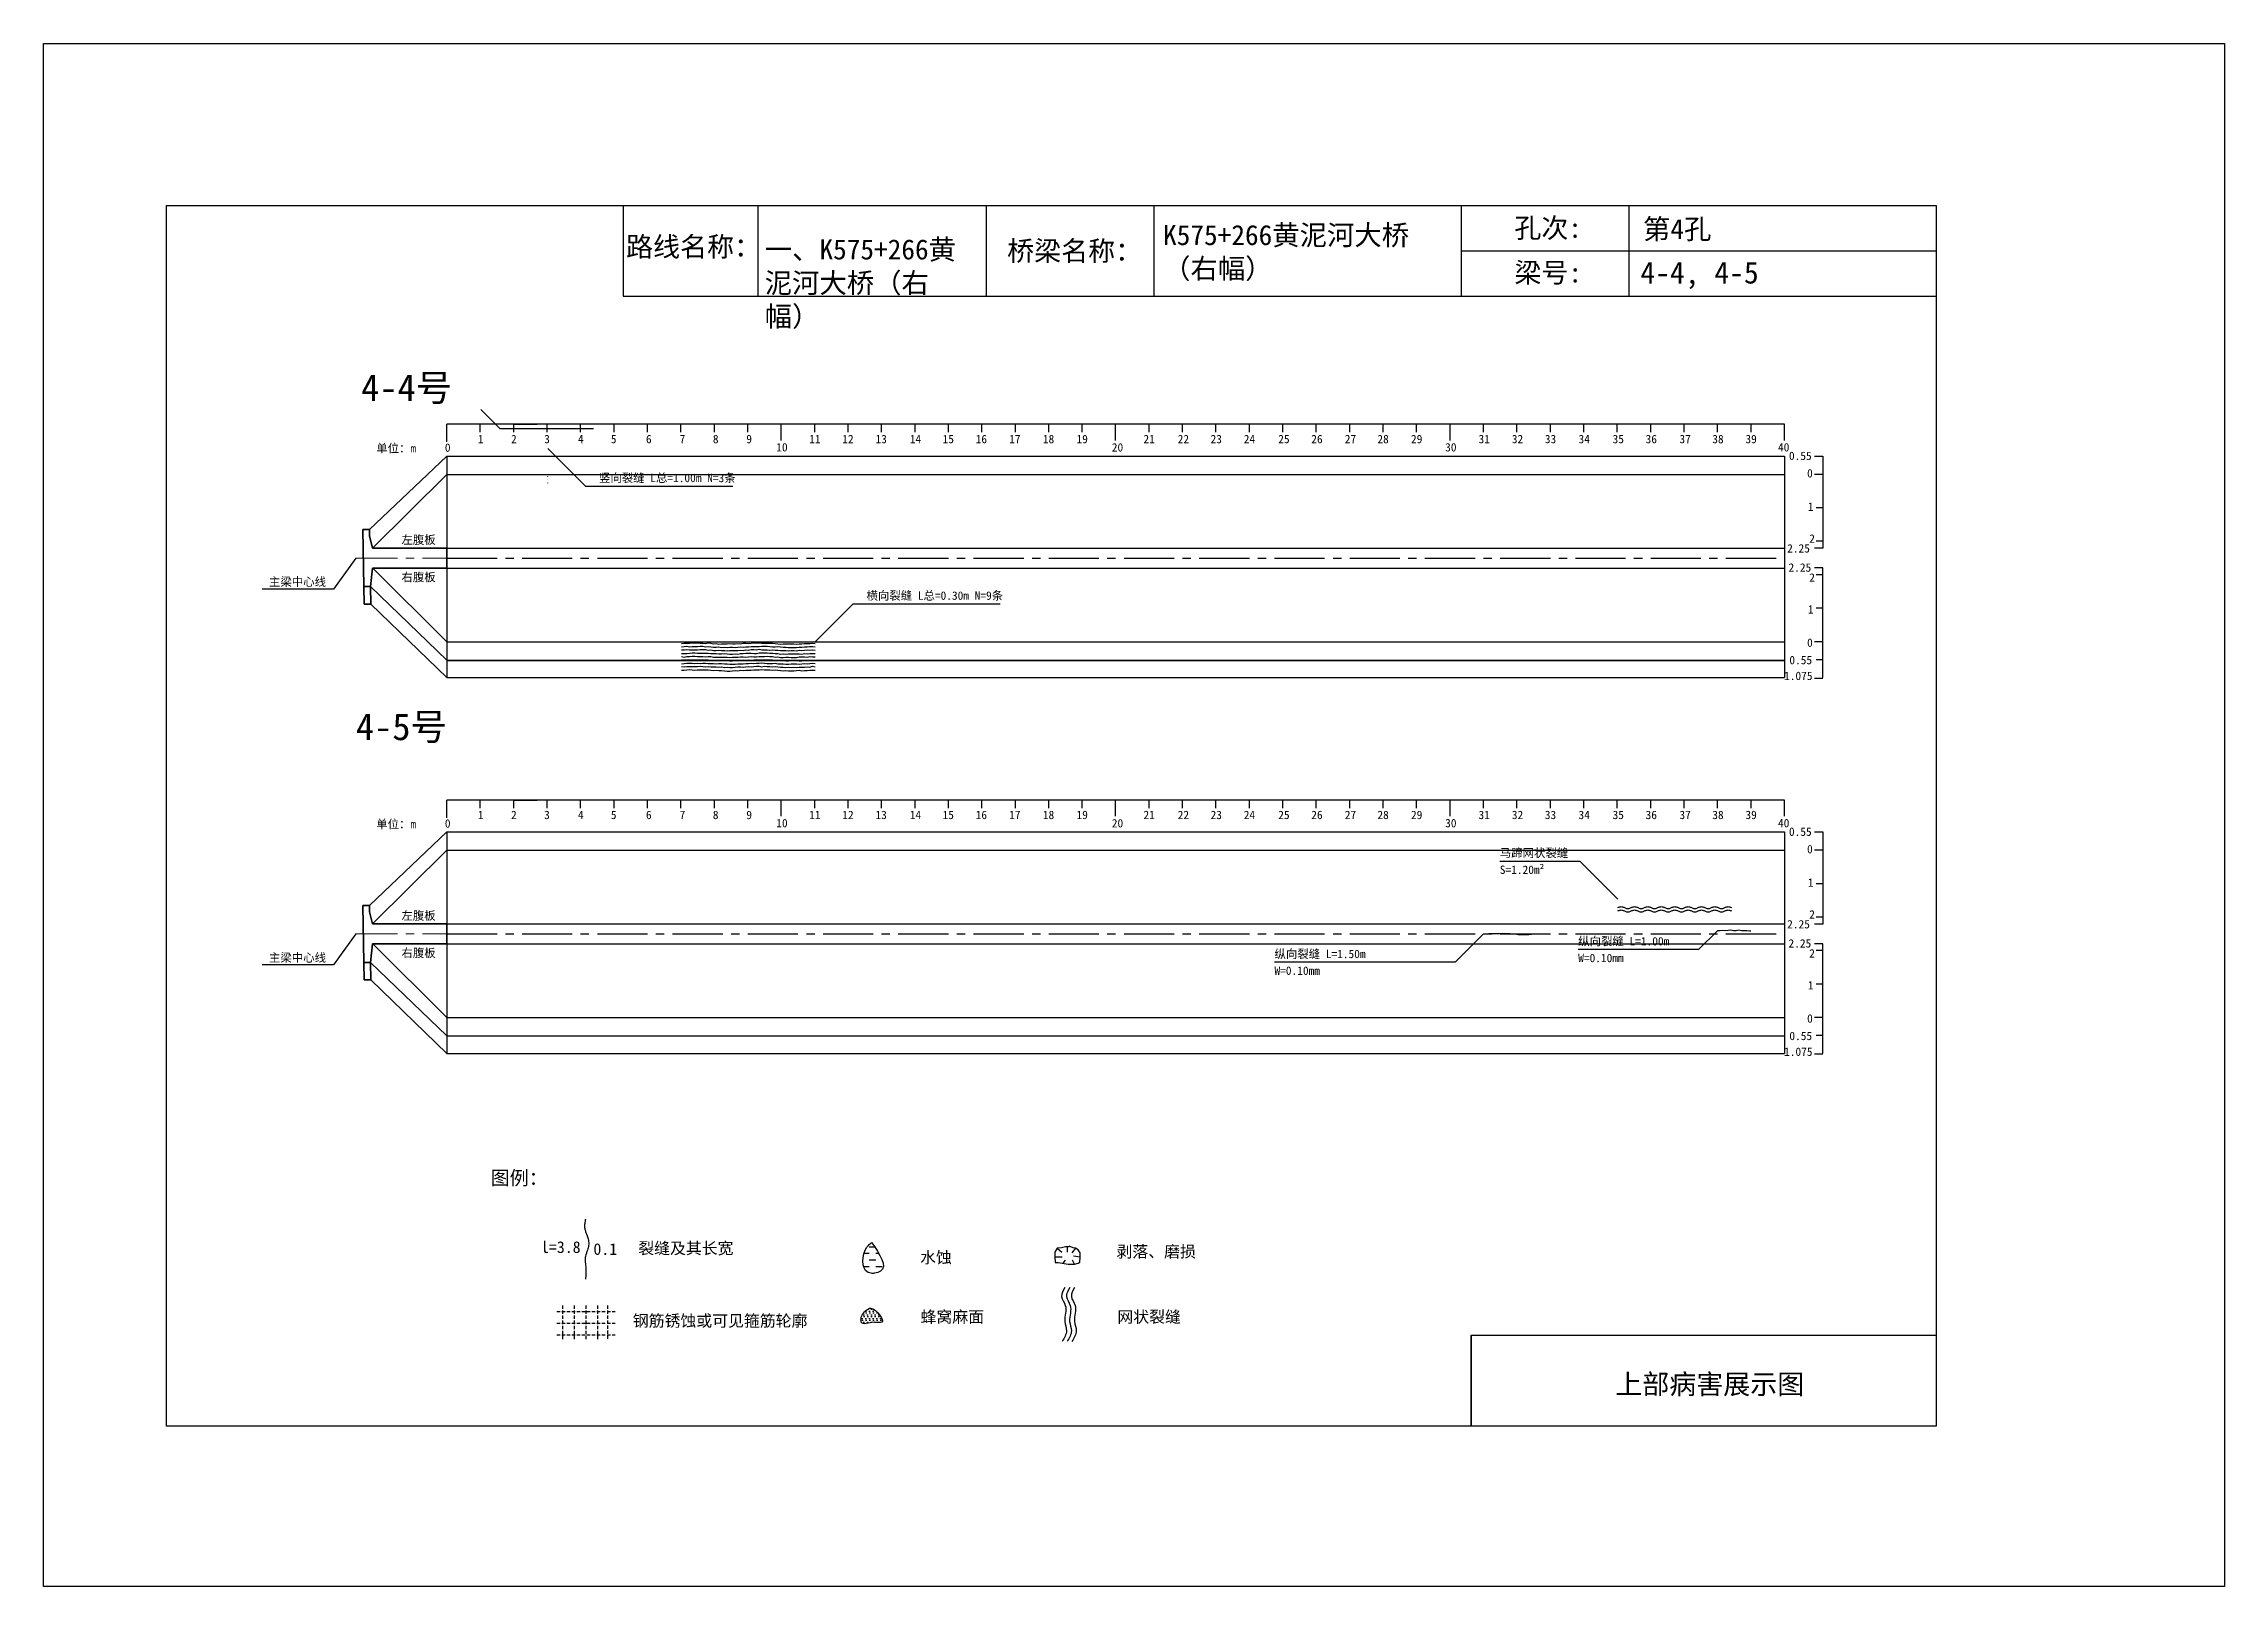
# Model space of a CAD drawing. Header units: millimetres. Extents: x -37 to 615, y -48 to 413.
import ezdxf

# ---------------------------------------------------------------- set-up
doc = ezdxf.new("R2010")
doc.units = ezdxf.units.MM
for name, pattern in [('CENTER', [2, 1.25, -0.25, 0.25, -0.25]), ('CENTER2', [1.125, 0.75, -0.125, 0.125, -0.125]), ('DASHED', [0.75, 0.5, -0.25])]:
    doc.linetypes.add(name, pattern=pattern)
for name, color, linetype in [('加固措施', 7, 'Continuous'), ('图层1', 7, 'Continuous'), ('病害', 5, 'Continuous'), ('轮廓', 3, 'Continuous')]:
    doc.layers.add(name, color=color, linetype=linetype)
doc.layers.add('虚线', color=7, linetype='Continuous', lineweight=30)
doc.styles.get("Standard").update_dxf_attribs({"font": ''})
doc.styles.add('汉字', font='')
doc.styles.get('Standard').set_extended_font_data('SimSun')
doc.styles.get('汉字').set_extended_font_data('SimSun')
pattern_1 = [(0, (-3997.7199, -288.9294), (0.55266586, 1.10533173), [0, -1.10533173])]
pattern_2 = [(0, (-6886.571, -700.7115), (0.55266586, 1.10533173), [0, -1.10533173])]
pattern_3 = [(0, (-3576.1421, -199.0757), (1.9895971, 1.9895971), [1.9895971, -1.9895971])]

# ---------------------------------------------------------------- blocks, each defined once
blk = doc.blocks.new('adfsd')
at = {"lineweight": -2, "ltscale": 0.5}
for p, q in [((1140.897, -3083.694), (1140.936, -3083.729)), ((1140.983, -3083.682), (1140.981, -3083.729)), ((1141.053, -3083.694), (1141.022, -3083.735)), ((1140.876, -3083.768), (1140.94, -3083.769)), ((1140.948, -3083.824), (1140.969, -3083.796)), ((1141.045, -3083.83), (1141.028, -3083.796)), ((1141.094, -3083.772), (1141.036, -3083.763))]:
    blk.add_line(p, q, dxfattribs=at)
blk.add_lwpolyline([(1141, -3083.682), (1140.967, -3083.682), (1140.934, -3083.69), (1140.897, -3083.694), (1140.876, -3083.727), (1140.876, -3083.768), (1140.88, -3083.818), (1140.905, -3083.818), (1140.991, -3083.83), (1141.045, -3083.83), (1141.078, -3083.822), (1141.09, -3083.814), (1141.094, -3083.772), (1141.094, -3083.735), (1141.078, -3083.707), (1141.053, -3083.694), (1141.033, -3083.69), (1141, -3083.678)], dxfattribs=at)
blk = doc.blocks.new('chi')
at = {"color": 0}
for p, q in [((1147.409, -3079.329), (1147.409, -3078.8)), ((1187.409, -3078.8), (1147.409, -3078.8)), ((1148.409, -3079.041), (1148.409, -3078.8)), ((1149.409, -3079.041), (1149.409, -3078.8)), ((1149.409, -3078.8), (1150.109, -3078.8)), ((1150.409, -3079.041), (1150.409, -3078.8)), ((1151.409, -3079.041), (1151.409, -3078.8)), ((1152.409, -3079.041), (1152.409, -3078.8)), ((1153.409, -3079.041), (1153.409, -3078.8)), ((1154.409, -3079.041), (1154.409, -3078.8)), ((1155.409, -3079.041), (1155.409, -3078.8)), ((1156.409, -3079.041), (1156.409, -3078.8)), ((1157.409, -3079.283), (1157.409, -3078.8)), ((1158.409, -3079.041), (1158.409, -3078.8)), ((1159.409, -3079.041), (1159.409, -3078.8)), ((1160.409, -3079.041), (1160.409, -3078.8)), ((1161.409, -3079.041), (1161.409, -3078.8)), ((1162.409, -3079.041), (1162.409, -3078.8)), ((1163.409, -3079.041), (1163.409, -3078.8)), ((1164.409, -3079.041), (1164.409, -3078.8)), ((1165.409, -3079.041), (1165.409, -3078.8)), ((1166.409, -3079.041), (1166.409, -3078.8)), ((1167.409, -3079.283), (1167.409, -3078.8)), ((1168.409, -3079.041), (1168.409, -3078.8)), ((1169.409, -3079.041), (1169.409, -3078.8)), ((1170.409, -3079.041), (1170.409, -3078.8)), ((1171.409, -3079.041), (1171.409, -3078.8)), ((1172.409, -3079.041), (1172.409, -3078.8)), ((1173.409, -3079.041), (1173.409, -3078.8)), ((1174.409, -3079.041), (1174.409, -3078.8)), ((1175.409, -3079.041), (1175.409, -3078.8)), ((1176.409, -3079.041), (1176.409, -3078.8)), ((1177.409, -3079.283), (1177.409, -3078.8)), ((1178.409, -3079.041), (1178.409, -3078.8)), ((1179.409, -3079.041), (1179.409, -3078.8)), ((1180.409, -3079.041), (1180.409, -3078.8)), ((1181.409, -3079.041), (1181.409, -3078.8)), ((1182.409, -3079.041), (1182.409, -3078.8)), ((1183.409, -3079.041), (1183.409, -3078.8)), ((1184.409, -3079.041), (1184.409, -3078.8)), ((1185.409, -3079.041), (1185.409, -3078.8)), ((1186.409, -3079.041), (1186.409, -3078.8)), ((1187.409, -3079.283), (1187.409, -3078.8))]:
    blk.add_line(p, q, dxfattribs=at)
for s, p in [('0', (1147.349, -3079.623)), ('1', (1148.339, -3079.368)), ('2', (1149.328, -3079.368)), ('3', (1150.319, -3079.368)), ('4', (1151.329, -3079.368)), ('5', (1152.313, -3079.368)), ('6', (1153.363, -3079.368)), ('7', (1154.37, -3079.368)), ('8', (1155.363, -3079.368)), ('9', (1156.363, -3079.368)), ('10', (1157.259, -3079.613)), ('11', (1158.242, -3079.368)), ('12', (1159.233, -3079.368)), ('13', (1160.227, -3079.368)), ('14', (1161.252, -3079.368)), ('15', (1162.233, -3079.368)), ('16', (1163.223, -3079.368)), ('17', (1164.224, -3079.368)), ('18', (1165.232, -3079.368)), ('19', (1166.238, -3079.368)), ('20', (1167.294, -3079.617)), ('21', (1168.24, -3079.368)), ('22', (1169.264, -3079.368)), ('23', (1170.247, -3079.368)), ('24', (1171.24, -3079.368)), ('25', (1172.271, -3079.368)), ('26', (1173.258, -3079.368)), ('27', (1174.261, -3079.368)), ('28', (1175.236, -3079.368)), ('29', (1176.24, -3079.368)), ('30', (1177.262, -3079.613)), ('31', (1178.261, -3079.368)), ('32', (1179.256, -3079.368)), ('33', (1180.243, -3079.368)), ('34', (1181.251, -3079.368)), ('35', (1182.269, -3079.368)), ('36', (1183.256, -3079.368)), ('37', (1184.269, -3079.368)), ('38', (1185.251, -3079.368)), ('39', (1186.242, -3079.368)), ('40', (1187.216, -3079.613))]:
    blk.add_text(s, height=0.25).set_placement(p)
blk = doc.blocks.new('kopp')
at = {"color": 0}
for p, q in [((1188.308, -3078.25), (1188.558, -3078.25)), ((1188.558, -3078.25), (1188.558, -3078.8)), ((1188.558, -3078.8), (1188.308, -3078.8)), ((1188.558, -3078.8), (1188.558, -3079.8)), ((1188.558, -3079.8), (1188.358, -3079.8)), ((1188.558, -3079.8), (1188.558, -3079.8)), ((1188.558, -3079.8), (1188.558, -3080.8)), ((1188.558, -3081.009), (1188.308, -3081.009)), ((1188.558, -3080.8), (1188.358, -3080.8)), ((1188.558, -3080.8), (1188.558, -3081.009)), ((1188.558, -3081.592), (1188.308, -3081.592)), ((1188.558, -3081.8), (1188.358, -3081.8)), ((1188.558, -3081.8), (1188.558, -3081.592)), ((1188.558, -3082.8), (1188.558, -3081.8)), ((1188.558, -3082.8), (1188.358, -3082.8)), ((1188.558, -3083.8), (1188.558, -3082.8)), ((1188.558, -3082.8), (1188.558, -3082.8)), ((1188.558, -3083.8), (1188.308, -3083.8)), ((1188.558, -3084.875), (1188.558, -3083.8)), ((1188.558, -3084.338), (1188.358, -3084.338)), ((1188.308, -3084.888), (1188.558, -3084.888))]:
    blk.add_line(p, q, dxfattribs=at)
for s, p in [('0.55', (1187.543, -3078.37)), ('0', (1188.086, -3078.891)), ('1', (1188.109, -3079.89)), ('2', (1188.15, -3080.842)), ('2.25', (1187.49, -3081.135)), ('2.25', (1187.53, -3081.708)), ('2', (1188.15, -3082.006)), ('1', (1188.109, -3082.959)), ('0', (1188.086, -3083.954)), ('0.55', (1187.556, -3084.474)), ('1.075', (1187.398, -3084.946))]:
    blk.add_text(s, height=0.25).set_placement(p)

msp = doc.modelspace()

# ---------------------------------------------------------------- hatches: boundary and pattern name
at = {"layer": '加固措施', "lineweight": -2}
h = msp.add_hatch(dxfattribs=at)
h.set_pattern_fill('DASH', color=256, scale=0.626645)
h.set_pattern_definition(pattern_3)
edge = h.paths.add_edge_path()
edge.add_spline(control_points=[(210.85, 54.88), (210.36, 54.45), (208.03, 52.39), (207.41, 44.9), (216.74, 46.23), (213.29, 51.3), (210.85, 54.88)], knot_values=[0, 0, 0, 0, 3.237042, 15.187225, 21.182779, 35.601669, 35.601669, 35.601669, 35.601669], degree=3, periodic=0)
h = msp.add_hatch(dxfattribs=at)
h.set_pattern_fill('DASH', color=256, scale=0.626645)
h.set_pattern_definition(pattern_3)
edge = h.paths.add_edge_path()
edge.add_spline(control_points=[(210.85, 54.88), (210.36, 54.45), (208.03, 52.39), (207.41, 44.9), (216.74, 46.23), (213.29, 51.3), (210.85, 54.88)], knot_values=[0, 0, 0, 0, 3.237042, 15.187225, 21.182779, 35.601669, 35.601669, 35.601669, 35.601669], degree=3, periodic=0)
h = msp.add_hatch(dxfattribs=at)
h.set_pattern_fill('DOTS', scale=0.696272)
h.set_pattern_definition(pattern_1)
edge = h.paths.add_edge_path()
edge.add_spline(control_points=[(210.19, 35.22), (209.15, 34.51), (207.68, 33.49), (207.52, 29.75), (211, 31.47), (215.72, 30.12), (212.21, 35.3), (210.31, 35.22), (210.19, 35.22)], knot_values=[0, 0, 0, 0, 5.205471, 7.397577, 12.944796, 16.169923, 23.88441, 24.400432, 24.400432, 24.400432, 24.400432], degree=3, periodic=0)
h = msp.add_hatch(dxfattribs=at)
h.set_pattern_fill('DOTS', scale=0.696272)
h.set_pattern_definition(pattern_1)
edge = h.paths.add_edge_path()
edge.add_spline(control_points=[(210.19, 35.22), (209.15, 34.51), (207.68, 33.49), (207.52, 29.75), (211, 31.47), (215.72, 30.12), (212.21, 35.3), (210.31, 35.22), (210.19, 35.22)], knot_values=[0, 0, 0, 0, 5.205471, 7.397577, 12.944796, 16.169923, 23.88441, 24.400432, 24.400432, 24.400432, 24.400432], degree=3, periodic=0)
at = {"layer": '病害', "lineweight": -2}
h = msp.add_hatch(dxfattribs=at)
h.set_pattern_fill('DOTS', color=4, scale=0.696272, style=0)
h.set_pattern_definition(pattern_2)
edge = h.paths.add_edge_path()
edge.add_spline(control_points=[(210.19, 35.22), (209.15, 34.51), (207.68, 33.49), (207.52, 29.75), (211, 31.47), (215.72, 30.12), (212.21, 35.3), (210.31, 35.22), (210.19, 35.22)], knot_values=[0, 0, 0, 0, 1.041094, 1.479515, 2.588959, 3.233985, 4.776882, 4.880086, 4.880086, 4.880086, 4.880086], degree=3, periodic=0)
h = msp.add_hatch(dxfattribs=at)
h.set_pattern_fill('DOTS', color=4, scale=0.696272, style=0)
h.set_pattern_definition(pattern_2)
edge = h.paths.add_edge_path()
edge.add_spline(control_points=[(210.19, 35.22), (209.15, 34.51), (207.68, 33.49), (207.52, 29.75), (211, 31.47), (215.72, 30.12), (212.21, 35.3), (210.31, 35.22), (210.19, 35.22)], knot_values=[0, 0, 0, 0, 1.041094, 1.479515, 2.588959, 3.233985, 4.776882, 4.880086, 4.880086, 4.880086, 4.880086], degree=3, periodic=0)

# ---------------------------------------------------------------- linework, layer by layer
at = {"color": 0, "linetype": 'ByBlock'}
for p, q in [((0, 364.85), (529.17, 364.85)), ((0, 0), (0, 364.85)), ((136.5, 364.85), (136.5, 337.72)), ((245.1, 364.85), (245.1, 337.72)), ((387.13, 364.85), (387.13, 337.72)), ((437.29, 364.79), (437.29, 337.66)), ((529.17, 364.85), (529.17, 0)), ((136.5, 337.72), (529.17, 337.72)), ((390.12, 0), (390.12, 27.12)), ((390.12, 27.12), (529.17, 27.12)), ((529.17, 0), (0, 0))]:
    msp.add_line(p, q, dxfattribs=at)
at = {"color": 7}
msp.add_line((94, 303.86), (94, 303.86), dxfattribs=at)
msp.add_line((94, 303.86), (94, 303.86), dxfattribs=at)
msp.add_line((94, 303.86), (94, 303.86), dxfattribs=at)
msp.add_line((94, 303.86), (94, 303.86), dxfattribs=at)
msp.add_line((94, 303.86), (94, 303.86), dxfattribs=at)
msp.add_line((94, 303.86), (94, 303.86), dxfattribs=at)
msp.add_line((94, 303.86), (94, 303.86), dxfattribs=at)
at = {"color": 0}
for p, q in [((60.65, 267.93), (83.82, 289.93)), ((83.82, 289.93), (83.82, 223.68)), ((83.82, 289.93), (483.82, 289.93)), ((483.82, 289.93), (483.82, 223.68)), ((61.57, 262.43), (83.82, 284.43)), ((83.82, 262.43), (483.82, 262.43)), ((483.82, 262.43), (483.82, 259.43)), ((56.57, 259.43), (49.96, 250.17)), ((61.64, 256.43), (83.82, 234.43)), ((83.82, 256.43), (483.82, 256.43)), ((49.96, 250.17), (28.63, 250.17)), ((60.99, 250.93), (83.82, 228.93)), ((61.09, 245.68), (83.82, 223.68)), ((83.82, 234.43), (483.82, 234.43)), ((83.82, 228.93), (483.82, 228.93)), ((83.82, 228.81), (483.82, 228.81)), ((83.82, 223.68), (483.82, 223.68)), ((60.65, 155.59), (83.82, 177.59)), ((83.82, 177.59), (83.82, 111.34)), ((83.82, 177.59), (483.82, 177.59)), ((483.82, 177.59), (483.82, 111.34)), ((61.57, 150.08), (83.82, 172.09)), ((83.82, 172.09), (483.82, 172.09)), ((83.82, 150.09), (483.82, 150.09)), ((483.82, 150.09), (483.82, 147.09)), ((56.57, 147.09), (49.96, 137.83)), ((61.64, 144.09), (83.82, 122.09)), ((83.82, 144.09), (483.82, 144.09)), ((49.96, 137.83), (28.63, 137.83)), ((60.99, 138.59), (83.82, 116.59)), ((61.09, 133.34), (83.82, 111.34)), ((83.82, 122.09), (483.82, 122.09)), ((83.82, 116.59), (483.82, 116.59)), ((83.82, 111.34), (483.82, 111.34))]:
    msp.add_line(p, q, dxfattribs=at)
msp.add_line((83.82, 284.43), (483.82, 284.43))
at = {"color": 1, "linetype": 'CENTER2', "ltscale": 20}
for p, q in [((83.82, 259.43), (483.82, 259.43)), ((83.82, 147.09), (483.82, 147.09))]:
    msp.add_line(p, q, dxfattribs=at)
at = {"color": 1, "linetype": 'DASHED', "ltscale": 2}
for p, q in [((116.71, 34.25), (134.11, 34.25)), ((116.71, 34.25), (134.11, 34.25)), ((118.45, 35.99), (118.45, 25.55)), ((118.45, 35.99), (118.45, 25.55)), ((121.93, 35.99), (121.93, 25.55)), ((121.93, 35.99), (121.93, 25.55)), ((125.41, 35.99), (125.41, 25.55)), ((125.41, 35.99), (125.41, 25.55)), ((128.89, 35.99), (128.89, 25.55)), ((128.89, 35.99), (128.89, 25.55)), ((131.87, 36.02), (131.87, 25.57)), ((131.87, 36.02), (131.87, 25.57)), ((116.71, 30.77), (134.11, 30.77)), ((116.71, 30.77), (134.11, 30.77)), ((116.71, 27.29), (134.11, 27.29)), ((116.71, 27.29), (134.11, 27.29))]:
    msp.add_line(p, q, dxfattribs=at)
at = {"color": 3, "linetype": 'ByBlock'}
msp.add_lwpolyline([(-36.77, 413.19), (615.38, 413.19), (615.38, -47.93), (-36.77, -47.93)], close=True, dxfattribs=at)
at = {"color": 7}
for points in [[(94, 303.86), (94, 303.86), (94, 303.86), (94, 303.86), (94, 303.86), (94, 303.86), (94, 303.86), (94, 303.86), (94, 303.86), (94, 303.86), (94, 303.86), (94, 303.86), (94, 303.86), (94, 303.86), (94, 303.86), (94, 303.86), (94, 303.86), (94, 303.86)], [(94, 303.86), (99.66, 298.2), (127.66, 298.2)], [(114, 292.18), (125.31, 280.87), (169.31, 280.87)], [(114, 283.81), (114, 283.9)], [(114, 282.92), (114, 282.9)], [(114, 281.84), (114, 281.9)], [(194, 234.4), (205.31, 245.71), (249.31, 245.71)], [(154, 233.89), (154.8, 234), (155.6, 234.02), (156.4, 233.99), (157.2, 234.09), (158, 234.09), (158.8, 234.07), (159.6, 233.95), (160.4, 234), (161.2, 233.91), (162, 234.07), (162.8, 234.02), (163.6, 233.81), (164.4, 233.94), (165.2, 233.72), (166, 233.77), (166.8, 233.82), (167.6, 233.81), (168.4, 233.85), (169.2, 233.79), (170, 233.76), (170.8, 233.9), (171.6, 233.82), (172.4, 233.95), (173.2, 234), (174, 233.93), (174.8, 234.03), (175.6, 234.05), (176.4, 234.05), (177.2, 234.08), (178, 234.02), (178.8, 233.97), (179.6, 234.02), (180.4, 233.99), (181.2, 234), (182, 233.86), (182.8, 233.77), (183.6, 233.74), (184.4, 233.76), (185.2, 233.81), (186, 233.77), (186.8, 233.76), (187.6, 233.82), (188.4, 233.72), (189.2, 233.76), (190, 233.77), (190.8, 233.94), (191.6, 233.94), (192.4, 233.86), (193.2, 234.03), (194, 233.9)], [(154, 232.88), (154.8, 232.99), (155.6, 233.05), (156.4, 232.91), (157.2, 232.97), (158, 232.97), (158.8, 232.96), (159.6, 233.06), (160.4, 233.07), (161.2, 232.91), (162, 233.02), (162.8, 232.91), (163.6, 232.84), (164.4, 232.8), (165.2, 232.89), (166, 232.7), (166.8, 232.77), (167.6, 232.71), (168.4, 232.81), (169.2, 232.81), (170, 232.74), (170.8, 232.82), (171.6, 232.87), (172.4, 232.84), (173.2, 232.88), (174, 232.88), (174.8, 233.02), (175.6, 232.96), (176.4, 233), (177.2, 232.96), (178, 233.14), (178.8, 233.11), (179.6, 233.1), (180.4, 233.01), (181.2, 232.94), (182, 232.91), (182.8, 232.97), (183.6, 232.92), (184.4, 232.84), (185.2, 232.83), (186, 232.72), (186.8, 232.73), (187.6, 232.68), (188.4, 232.74), (189.2, 232.84), (190, 232.81), (190.8, 232.93), (191.6, 232.86), (192.4, 232.98), (193.2, 233.03), (194, 232.9)], [(154, 231.98), (154.8, 231.95), (155.6, 232.07), (156.4, 232.02), (157.2, 231.96), (158, 231.99), (158.8, 231.99), (159.6, 232.07), (160.4, 232.11), (161.2, 232.07), (162, 231.89), (162.8, 231.98), (163.6, 231.83), (164.4, 231.81), (165.2, 231.85), (166, 231.81), (166.8, 231.84), (167.6, 231.69), (168.4, 231.8), (169.2, 231.8), (170, 231.79), (170.8, 231.8), (171.6, 231.91), (172.4, 231.84), (173.2, 232.01), (174, 231.86), (174.8, 232.08), (175.6, 232.11), (176.4, 231.96), (177.2, 232.15), (178, 232.04), (178.8, 231.99), (179.6, 232.04), (180.4, 231.93), (181.2, 232.04), (182, 231.92), (182.8, 231.93), (183.6, 231.81), (184.4, 231.81), (185.2, 231.75), (186, 231.71), (186.8, 231.75), (187.6, 231.75), (188.4, 231.69), (189.2, 231.89), (190, 231.81), (190.8, 231.92), (191.6, 231.98), (192.4, 231.91), (193.2, 231.95), (194, 231.9)], [(154, 230.91), (154.8, 230.88), (155.6, 230.91), (156.4, 230.96), (157.2, 231.12), (158, 231.06), (158.8, 231.03), (159.6, 230.97), (160.4, 230.99), (161.2, 230.98), (162, 231.04), (162.8, 230.93), (163.6, 230.92), (164.4, 230.89), (165.2, 230.77), (166, 230.85), (166.8, 230.86), (167.6, 230.78), (168.4, 230.75), (169.2, 230.69), (170, 230.84), (170.8, 230.74), (171.6, 230.88), (172.4, 230.88), (173.2, 231), (174, 230.96), (174.8, 231.02), (175.6, 230.93), (176.4, 230.95), (177.2, 231.12), (178, 231.14), (178.8, 231.07), (179.6, 231.07), (180.4, 230.97), (181.2, 231.02), (182, 230.86), (182.8, 230.92), (183.6, 230.74), (184.4, 230.8), (185.2, 230.75), (186, 230.78), (186.8, 230.78), (187.6, 230.78), (188.4, 230.76), (189.2, 230.79), (190, 230.72), (190.8, 230.87), (191.6, 230.8), (192.4, 230.94), (193.2, 230.93), (194, 230.9)], [(154, 230), (154.8, 229.84), (155.6, 230.04), (156.4, 230.04), (157.2, 230.09), (158, 230.13), (158.8, 229.97), (159.6, 229.96), (160.4, 229.96), (161.2, 229.94), (162, 229.97), (162.8, 229.99), (163.6, 229.84), (164.4, 229.83), (165.2, 229.79), (166, 229.77), (166.8, 229.78), (167.6, 229.85), (168.4, 229.7), (169.2, 229.8), (170, 229.85), (170.8, 229.84), (171.6, 229.91), (172.4, 229.93), (173.2, 229.84), (174, 229.93), (174.8, 230), (175.6, 229.93), (176.4, 229.94), (177.2, 229.98), (178, 230.05), (178.8, 230.02), (179.6, 230.07), (180.4, 230), (181.2, 230.02), (182, 229.83), (182.8, 229.88), (183.6, 229.74), (184.4, 229.74), (185.2, 229.85), (186, 229.84), (186.8, 229.75), (187.6, 229.66), (188.4, 229.68), (189.2, 229.87), (190, 229.9), (190.8, 229.87), (191.6, 229.8), (192.4, 230.02), (193.2, 229.93), (194, 229.9)], [(154, 228.99), (154.8, 228.96), (155.6, 229.03), (156.4, 229.05), (157.2, 229.01), (158, 228.96), (158.8, 228.98), (159.6, 228.99), (160.4, 229.09), (161.2, 228.98), (162, 229.05), (162.8, 228.9), (163.6, 228.94), (164.4, 228.78), (165.2, 228.91), (166, 228.83), (166.8, 228.76), (167.6, 228.85), (168.4, 228.66), (169.2, 228.75), (170, 228.85), (170.8, 228.77), (171.6, 228.89), (172.4, 228.97), (173.2, 228.9), (174, 229.01), (174.8, 228.9), (175.6, 228.97), (176.4, 229.14), (177.2, 229.05), (178, 229.02), (178.8, 229.13), (179.6, 229), (180.4, 229.02), (181.2, 228.98), (182, 228.83), (182.8, 228.9), (183.6, 228.9), (184.4, 228.85), (185.2, 228.69), (186, 228.69), (186.8, 228.79), (187.6, 228.78), (188.4, 228.81), (189.2, 228.75), (190, 228.74), (190.8, 228.76), (191.6, 228.86), (192.4, 228.91), (193.2, 228.93), (194, 228.9)], [(154, 227.83), (154.8, 227.88), (155.6, 227.97), (156.4, 228.02), (157.2, 228.01), (158, 227.95), (158.8, 228.02), (159.6, 227.96), (160.4, 228.05), (161.2, 227.97), (162, 227.95), (162.8, 227.89), (163.6, 227.87), (164.4, 227.77), (165.2, 227.9), (166, 227.87), (166.8, 227.86), (167.6, 227.77), (168.4, 227.68), (169.2, 227.74), (170, 227.71), (170.8, 227.77), (171.6, 227.84), (172.4, 227.79), (173.2, 227.9), (174, 227.94), (174.8, 227.99), (175.6, 227.93), (176.4, 227.99), (177.2, 228), (178, 228.07), (178.8, 228.06), (179.6, 227.96), (180.4, 227.91), (181.2, 227.91), (182, 228), (182.8, 227.84), (183.6, 227.86), (184.4, 227.86), (185.2, 227.74), (186, 227.72), (186.8, 227.81), (187.6, 227.83), (188.4, 227.86), (189.2, 227.72), (190, 227.78), (190.8, 227.95), (191.6, 227.84), (192.4, 227.9), (193.2, 228.06), (194, 227.9)], [(154, 226.99), (154.8, 226.9), (155.6, 227.02), (156.4, 227.01), (157.2, 227.05), (158, 226.99), (158.8, 227.03), (159.6, 227.11), (160.4, 227.01), (161.2, 226.92), (162, 226.98), (162.8, 226.95), (163.6, 226.9), (164.4, 226.89), (165.2, 226.83), (166, 226.88), (166.8, 226.76), (167.6, 226.79), (168.4, 226.74), (169.2, 226.72), (170, 226.82), (170.8, 226.87), (171.6, 226.9), (172.4, 226.86), (173.2, 226.92), (174, 226.98), (174.8, 226.94), (175.6, 227.05), (176.4, 227.08), (177.2, 227.11), (178, 226.96), (178.8, 227.14), (179.6, 227.01), (180.4, 226.97), (181.2, 226.95), (182, 227), (182.8, 226.91), (183.6, 226.84), (184.4, 226.86), (185.2, 226.75), (186, 226.84), (186.8, 226.76), (187.6, 226.78), (188.4, 226.68), (189.2, 226.84), (190, 226.85), (190.8, 226.83), (191.6, 226.92), (192.4, 226.84), (193.2, 227.07), (194, 226.9)], [(154, 225.94), (154.8, 225.92), (155.6, 226.03), (156.4, 226.1), (157.2, 226.02), (158, 225.95), (158.8, 226), (159.6, 226.05), (160.4, 226.03), (161.2, 226.02), (162, 225.98), (162.8, 225.92), (163.6, 225.87), (164.4, 225.91), (165.2, 225.83), (166, 225.79), (166.8, 225.73), (167.6, 225.66), (168.4, 225.67), (169.2, 225.74), (170, 225.87), (170.8, 225.73), (171.6, 225.93), (172.4, 225.81), (173.2, 225.88), (174, 225.95), (174.8, 225.93), (175.6, 226.02), (176.4, 226.03), (177.2, 226.04), (178, 226.09), (178.8, 226), (179.6, 225.98), (180.4, 226.05), (181.2, 225.88), (182, 225.98), (182.8, 225.9), (183.6, 225.87), (184.4, 225.74), (185.2, 225.87), (186, 225.71), (186.8, 225.69), (187.6, 225.69), (188.4, 225.78), (189.2, 225.88), (190, 225.77), (190.8, 225.84), (191.6, 225.83), (192.4, 225.96), (193.2, 225.96), (194, 225.9)], [(434, 157.45), (422.69, 168.76), (398.69, 168.76)], [(434, 154.95), (434.2, 155.04), (434.4, 155.12), (434.6, 155.19), (434.8, 155.23), (435, 155.25), (435.2, 155.23), (435.4, 155.19), (435.6, 155.12), (435.8, 155.04), (436, 154.95), (436.2, 154.85), (436.4, 154.77), (436.6, 154.7), (436.8, 154.66), (437, 154.65), (437.2, 154.66), (437.4, 154.7), (437.6, 154.77), (437.8, 154.85), (438, 154.95), (438.2, 155.04), (438.4, 155.12), (438.6, 155.19), (438.8, 155.23), (439, 155.25), (439.2, 155.23), (439.4, 155.19), (439.6, 155.12), (439.8, 155.04), (440, 154.95), (440.2, 154.85), (440.4, 154.77), (440.6, 154.7), (440.8, 154.66), (441, 154.65), (441.2, 154.66), (441.4, 154.7), (441.6, 154.77), (441.8, 154.85), (442, 154.95), (442.2, 155.04), (442.4, 155.12), (442.6, 155.19), (442.8, 155.23), (443, 155.25), (443.2, 155.23), (443.4, 155.19), (443.6, 155.12), (443.8, 155.04), (444, 154.95), (444.2, 154.85), (444.4, 154.77), (444.6, 154.7), (444.8, 154.66), (445, 154.65), (445.2, 154.66), (445.4, 154.7), (445.6, 154.77), (445.8, 154.85), (446, 154.95), (446.2, 155.04), (446.4, 155.12), (446.6, 155.19), (446.8, 155.23), (447, 155.25), (447.2, 155.23), (447.4, 155.19), (447.6, 155.12), (447.8, 155.04), (448, 154.95), (448.2, 154.85), (448.4, 154.77), (448.6, 154.7), (448.8, 154.66), (449, 154.65), (449.2, 154.66), (449.4, 154.7), (449.6, 154.77), (449.8, 154.85), (450, 154.95), (450.2, 155.04), (450.4, 155.12), (450.6, 155.19), (450.8, 155.23), (451, 155.25), (451.2, 155.23), (451.4, 155.19), (451.6, 155.12), (451.8, 155.04), (452, 154.95), (452.2, 154.85), (452.4, 154.77), (452.6, 154.7), (452.8, 154.66), (453, 154.65), (453.2, 154.66), (453.4, 154.7), (453.6, 154.77), (453.8, 154.85), (454, 154.95), (454.2, 155.04), (454.4, 155.12), (454.6, 155.19), (454.8, 155.23), (455, 155.25), (455.2, 155.23), (455.4, 155.19), (455.6, 155.12), (455.8, 155.04), (456, 154.95), (456.2, 154.85), (456.4, 154.77), (456.6, 154.7), (456.8, 154.66), (457, 154.65), (457.2, 154.66), (457.4, 154.7), (457.6, 154.77), (457.8, 154.85), (458, 154.95), (458.2, 155.04), (458.4, 155.12), (458.6, 155.19), (458.8, 155.23), (459, 155.25), (459.2, 155.23), (459.4, 155.19), (459.6, 155.12), (459.8, 155.04), (460, 154.95), (460.2, 154.85), (460.4, 154.77), (460.6, 154.7), (460.8, 154.66), (461, 154.65), (461.2, 154.66), (461.4, 154.7), (461.6, 154.77), (461.8, 154.85), (462, 154.95), (462.2, 155.04), (462.4, 155.12), (462.6, 155.19), (462.8, 155.23), (463, 155.25), (463.2, 155.23), (463.4, 155.19), (463.6, 155.12), (463.8, 155.04), (464, 154.95), (464.2, 154.85), (464.4, 154.77), (464.6, 154.7), (464.8, 154.66), (465, 154.65), (465.2, 154.66), (465.4, 154.7), (465.6, 154.77), (465.8, 154.85), (466, 154.95), (466.2, 155.04), (466.4, 155.12), (466.6, 155.19), (466.8, 155.23), (467, 155.25), (467.2, 155.23), (467.4, 155.19), (467.6, 155.12), (467.8, 155.04), (468, 154.95)], [(434, 153.95), (434.2, 154.04), (434.4, 154.12), (434.6, 154.19), (434.8, 154.23), (435, 154.25), (435.2, 154.23), (435.4, 154.19), (435.6, 154.12), (435.8, 154.04), (436, 153.95), (436.2, 153.85), (436.4, 153.77), (436.6, 153.7), (436.8, 153.66), (437, 153.65), (437.2, 153.66), (437.4, 153.7), (437.6, 153.77), (437.8, 153.85), (438, 153.95), (438.2, 154.04), (438.4, 154.12), (438.6, 154.19), (438.8, 154.23), (439, 154.25), (439.2, 154.23), (439.4, 154.19), (439.6, 154.12), (439.8, 154.04), (440, 153.95), (440.2, 153.85), (440.4, 153.77), (440.6, 153.7), (440.8, 153.66), (441, 153.65), (441.2, 153.66), (441.4, 153.7), (441.6, 153.77), (441.8, 153.85), (442, 153.95), (442.2, 154.04), (442.4, 154.12), (442.6, 154.19), (442.8, 154.23), (443, 154.25), (443.2, 154.23), (443.4, 154.19), (443.6, 154.12), (443.8, 154.04), (444, 153.95), (444.2, 153.85), (444.4, 153.77), (444.6, 153.7), (444.8, 153.66), (445, 153.65), (445.2, 153.66), (445.4, 153.7), (445.6, 153.77), (445.8, 153.85), (446, 153.95), (446.2, 154.04), (446.4, 154.12), (446.6, 154.19), (446.8, 154.23), (447, 154.25), (447.2, 154.23), (447.4, 154.19), (447.6, 154.12), (447.8, 154.04), (448, 153.95), (448.2, 153.85), (448.4, 153.77), (448.6, 153.7), (448.8, 153.66), (449, 153.65), (449.2, 153.66), (449.4, 153.7), (449.6, 153.77), (449.8, 153.85), (450, 153.95), (450.2, 154.04), (450.4, 154.12), (450.6, 154.19), (450.8, 154.23), (451, 154.25), (451.2, 154.23), (451.4, 154.19), (451.6, 154.12), (451.8, 154.04), (452, 153.95), (452.2, 153.85), (452.4, 153.77), (452.6, 153.7), (452.8, 153.66), (453, 153.65), (453.2, 153.66), (453.4, 153.7), (453.6, 153.77), (453.8, 153.85), (454, 153.95), (454.2, 154.04), (454.4, 154.12), (454.6, 154.19), (454.8, 154.23), (455, 154.25), (455.2, 154.23), (455.4, 154.19), (455.6, 154.12), (455.8, 154.04), (456, 153.95), (456.2, 153.85), (456.4, 153.77), (456.6, 153.7), (456.8, 153.66), (457, 153.65), (457.2, 153.66), (457.4, 153.7), (457.6, 153.77), (457.8, 153.85), (458, 153.95), (458.2, 154.04), (458.4, 154.12), (458.6, 154.19), (458.8, 154.23), (459, 154.25), (459.2, 154.23), (459.4, 154.19), (459.6, 154.12), (459.8, 154.04), (460, 153.95), (460.2, 153.85), (460.4, 153.77), (460.6, 153.7), (460.8, 153.66), (461, 153.65), (461.2, 153.66), (461.4, 153.7), (461.6, 153.77), (461.8, 153.85), (462, 153.95), (462.2, 154.04), (462.4, 154.12), (462.6, 154.19), (462.8, 154.23), (463, 154.25), (463.2, 154.23), (463.4, 154.19), (463.6, 154.12), (463.8, 154.04), (464, 153.95), (464.2, 153.85), (464.4, 153.77), (464.6, 153.7), (464.8, 153.66), (465, 153.65), (465.2, 153.66), (465.4, 153.7), (465.6, 153.77), (465.8, 153.85), (466, 153.95), (466.2, 154.04), (466.4, 154.12), (466.6, 154.19), (466.8, 154.23), (467, 154.25), (467.2, 154.23), (467.4, 154.19), (467.6, 154.12), (467.8, 154.04), (468, 153.95)], [(393.8, 147.08), (385.31, 138.6), (331.31, 138.6)], [(393.8, 147.15), (394.6, 147.13), (395.4, 147.19), (396.2, 147.21), (397, 147.23), (397.8, 147.24), (398.6, 147.2), (399.4, 147.29), (400.2, 147.23), (401, 147.25), (401.8, 147.19), (402.6, 147.07), (403.4, 147.1), (404.2, 146.95), (405, 146.92), (405.8, 146.89), (406.6, 146.91), (407.4, 146.87), (408.2, 146.97), (408.8, 147.08)], [(463.8, 148.05), (458.14, 142.4), (422.14, 142.4)], [(463.8, 148.07), (464.6, 148.07), (465.4, 148.17), (466.2, 148.1), (467, 148.24), (467.8, 148.26), (468.6, 148.12), (469.4, 148.12), (470.2, 148.26), (471, 148.09), (471.8, 148.09), (472.6, 148.08), (473.4, 148), (473.8, 148.05)]]:
    msp.add_lwpolyline(points, dxfattribs=at)
for points in [[(268.59, 41.36), (268.08, 40.47), (267.03, 38.67), (269.71, 35.55), (267.97, 31.9), (269.63, 28.26), (268.46, 26.35), (267.82, 25.31)], [(268.59, 41.36), (268.08, 40.47), (267.03, 38.67), (269.71, 35.55), (267.97, 31.9), (269.63, 28.26), (268.46, 26.35), (267.82, 25.31)], [(270.07, 41.36), (269.55, 40.47), (268.51, 38.67), (271.18, 35.55), (269.44, 31.9), (271.1, 28.26), (269.94, 26.35), (269.3, 25.31)], [(270.07, 41.36), (269.55, 40.47), (268.51, 38.67), (271.18, 35.55), (269.44, 31.9), (271.1, 28.26), (269.94, 26.35), (269.3, 25.31)], [(271.52, 41.36), (271, 40.47), (269.96, 38.67), (272.63, 35.55), (270.89, 31.9), (272.55, 28.26), (271.39, 26.35), (270.75, 25.31)], [(271.52, 41.36), (271, 40.47), (269.96, 38.67), (272.63, 35.55), (270.89, 31.9), (272.55, 28.26), (271.39, 26.35), (270.75, 25.31)]]:
    msp.add_open_spline(points, degree=3, knots=[0, 0, 0, 0, 2.808133, 5.677796, 10.461234, 13.324406, 16.732801, 16.732801, 16.732801, 16.732801])
at = {"lineweight": -2}
msp.add_open_spline([(210.19, 35.22), (209.15, 34.51), (207.68, 33.49), (207.52, 29.75), (211, 31.47), (215.72, 30.12), (212.21, 35.3), (210.31, 35.22), (210.19, 35.22)], degree=3, knots=[0, 0, 0, 0, 3.624423, 5.150725, 9.013098, 11.258664, 16.630045, 16.989336, 16.989336, 16.989336, 16.989336], dxfattribs=at)
msp.add_open_spline([(210.19, 35.22), (209.15, 34.51), (207.68, 33.49), (207.52, 29.75), (211, 31.47), (215.72, 30.12), (212.21, 35.3), (210.31, 35.22), (210.19, 35.22)], degree=3, knots=[0, 0, 0, 0, 3.624423, 5.150725, 9.013098, 11.258664, 16.630045, 16.989336, 16.989336, 16.989336, 16.989336], dxfattribs=at)
at = {"layer": '加固措施', "lineweight": -2}
msp.add_open_spline([(210.85, 54.88), (210.36, 54.45), (208.03, 52.39), (207.41, 44.9), (216.74, 46.23), (213.29, 51.3), (210.85, 54.88)], degree=3, knots=[0, 0, 0, 0, 2.028466, 9.51698, 13.274057, 22.309569, 22.309569, 22.309569, 22.309569], dxfattribs=at)
msp.add_open_spline([(210.85, 54.88), (210.36, 54.45), (208.03, 52.39), (207.41, 44.9), (216.74, 46.23), (213.29, 51.3), (210.85, 54.88)], degree=3, knots=[0, 0, 0, 0, 2.028466, 9.51698, 13.274057, 22.309569, 22.309569, 22.309569, 22.309569], dxfattribs=at)
at = {"layer": '图层1', "lineweight": -2}
msp.add_open_spline([(125.25, 61.82), (125.22, 61.61), (125.18, 61.39), (125.07, 60.75), (125.02, 60.35), (124.99, 59.78), (125, 59.6), (125.02, 59.31), (125.03, 59.21), (125.06, 59), (125.09, 58.89), (125.19, 58.51), (125.29, 58.21), (125.54, 57.57), (125.69, 57.22), (125.96, 56.46), (126.09, 56.04), (126.21, 55.34), (126.24, 55.06), (126.25, 54.51), (126.23, 54.25), (126.16, 53.74), (126.11, 53.5), (126, 53.03), (125.93, 52.81), (125.76, 52.25), (125.64, 51.93), (125.45, 51.33), (125.36, 51.04), (125.27, 50.66), (125.24, 50.54), (125.21, 50.32), (125.2, 50.23), (125.18, 50.03), (125.17, 49.92), (125.17, 49.54), (125.18, 49.25), (125.23, 48.62), (125.27, 48.29), (125.33, 47.7), (125.35, 47.46), (125.38, 47), (125.39, 46.78), (125.4, 46.36), (125.4, 46.16), (125.39, 45.54), (125.37, 45.14), (125.32, 44.45), (125.3, 44.15), (125.27, 43.85)], degree=3, knots=[0, 0, 0, 0, 0.93103, 0.93103, 2.904338, 2.904338, 3.933552, 3.933552, 4.598026, 4.598026, 5.2625, 5.2625, 6.799065, 6.799065, 8.335629, 8.335629, 9.872194, 9.872194, 10.744529, 10.744529, 11.616864, 11.616864, 12.4892, 12.4892, 13.361535, 13.361535, 14.755665, 14.755665, 16.149795, 16.149795, 16.835641, 16.835641, 17.410365, 17.410365, 17.98509, 17.98509, 19.45733, 19.45733, 20.929571, 20.929571, 21.910052, 21.910052, 22.722819, 22.722819, 23.535585, 23.535585, 25.161117, 25.161117, 26.428502, 26.428502, 26.428502, 26.428502], dxfattribs=at)
msp.add_open_spline([(125.25, 61.82), (125.22, 61.61), (125.18, 61.39), (125.07, 60.75), (125.02, 60.35), (124.99, 59.78), (125, 59.6), (125.02, 59.31), (125.03, 59.21), (125.06, 59), (125.09, 58.89), (125.19, 58.51), (125.29, 58.21), (125.54, 57.57), (125.69, 57.22), (125.96, 56.46), (126.09, 56.04), (126.21, 55.34), (126.24, 55.06), (126.25, 54.51), (126.23, 54.25), (126.16, 53.74), (126.11, 53.5), (126, 53.03), (125.93, 52.81), (125.76, 52.25), (125.64, 51.93), (125.45, 51.33), (125.36, 51.04), (125.27, 50.66), (125.24, 50.54), (125.21, 50.32), (125.2, 50.23), (125.18, 50.03), (125.17, 49.92), (125.17, 49.54), (125.18, 49.25), (125.23, 48.62), (125.27, 48.29), (125.33, 47.7), (125.35, 47.46), (125.38, 47), (125.39, 46.78), (125.4, 46.36), (125.4, 46.16), (125.39, 45.54), (125.37, 45.14), (125.32, 44.45), (125.3, 44.15), (125.27, 43.85)], degree=3, knots=[0, 0, 0, 0, 0.93103, 0.93103, 2.904338, 2.904338, 3.933552, 3.933552, 4.598026, 4.598026, 5.2625, 5.2625, 6.799065, 6.799065, 8.335629, 8.335629, 9.872194, 9.872194, 10.744529, 10.744529, 11.616864, 11.616864, 12.4892, 12.4892, 13.361535, 13.361535, 14.755665, 14.755665, 16.149795, 16.149795, 16.835641, 16.835641, 17.410365, 17.410365, 17.98509, 17.98509, 19.45733, 19.45733, 20.929571, 20.929571, 21.910052, 21.910052, 22.722819, 22.722819, 23.535585, 23.535585, 25.161117, 25.161117, 26.428502, 26.428502, 26.428502, 26.428502], dxfattribs=at)
at = {"layer": '病害', "color": 5}
for p, q in [((136.5, 364.85), (136.5, 337.72)), ((245.1, 364.85), (245.1, 337.72)), ((387.13, 364.85), (387.13, 337.72)), ((529.17, 364.85), (529.17, 337.72)), ((136.5, 337.72), (386.58, 337.72)), ((386.58, 337.72), (529.17, 337.72)), ((390.12, 27.12), (529.17, 27.12)), ((390.12, 27.12), (390.12, 0)), ((529.17, 27.12), (529.17, 0))]:
    msp.add_line(p, q, dxfattribs=at)
at = {"layer": '病害', "color": 0}
for p, q in [((176.83, 364.85), (176.83, 337.72)), ((295.25, 364.85), (295.25, 337.72)), ((387.14, 351.23), (529.17, 351.23))]:
    msp.add_line(p, q, dxfattribs=at)
at = {"layer": '虚线', "linetype": 'CENTER', "lineweight": 18, "ltscale": 10}
for p, q in [((56.57, 259.43), (83.82, 259.43)), ((56.57, 147.09), (83.82, 147.09))]:
    msp.add_line(p, q, dxfattribs=at)
at = {"layer": '轮廓', "color": 5, "lineweight": 35}
for p, q in [((58.99, 250.93), (58.65, 267.93)), ((58.65, 267.93), (60.65, 267.93)), ((60.69, 266.05), (60.65, 267.93)), ((61.57, 262.43), (60.69, 266.05)), ((83.82, 262.43), (61.57, 262.43)), ((83.82, 256.43), (83.82, 262.43)), ((60.99, 250.93), (61.63, 256.43)), ((83.82, 256.43), (61.63, 256.43)), ((58.99, 250.93), (60.99, 250.93)), ((59.09, 245.68), (58.99, 250.93)), ((61.09, 245.68), (60.99, 250.93)), ((59.09, 245.68), (61.09, 245.68)), ((58.99, 138.59), (58.65, 155.59)), ((58.65, 155.59), (60.65, 155.59)), ((60.69, 153.71), (60.65, 155.59)), ((61.57, 150.08), (60.69, 153.71)), ((83.82, 150.08), (61.57, 150.08)), ((83.82, 144.08), (83.82, 150.08)), ((60.99, 138.59), (61.63, 144.09)), ((83.82, 144.09), (61.63, 144.09)), ((58.99, 138.59), (60.99, 138.59)), ((59.09, 133.34), (58.99, 138.59)), ((61.09, 133.34), (60.99, 138.59)), ((59.09, 133.34), (61.09, 133.34))]:
    msp.add_line(p, q, dxfattribs=at)

# ---------------------------------------------------------------- block references
at = {"color": 0}
for name, p, xscale, yscale, zscale in [('chi', (-11390.27, 31087.43), 9.999999999994273, 9.999999999994273, 9.999999999994273), ('kopp', (-11390.27, 31072.43), 9.999999999994273, 9.999999999994273, 9.999999999994273), ('chi', (-11390.27, 30975.09), 9.999999999994273, 9.999999999994273, 9.999999999994273), ('kopp', (-11390.27, 30960.09), 9.999999999994273, 9.999999999994273, 9.999999999994273), ('adfsd', (-39452.38, 107407.64), 34.81359766870787, 34.81359766870787, 34.81359766870787), ('adfsd', (-39452.38, 107407.64), 34.81359766870787, 34.81359766870787, 34.81359766870787)]:
    msp.add_blockref(name, p, dxfattribs=dict(at, xscale=xscale, yscale=yscale, zscale=zscale))

# ---------------------------------------------------------------- texts
for s, p in [('单位：m', (62.7, 290.99)), ('左腹板', (70.24, 263.64)), ('右腹板', (70.24, 252.47)), ('主梁中心线', (30.63, 251.08)), ('单位：m', (62.7, 178.65)), ('左腹板', (70.24, 151.3)), ('主梁中心线', (30.63, 138.73)), ('右腹板', (70.24, 140.13))]:
    msp.add_text(s, height=2.5).set_placement(p)
at = {"color": 7}
for s, p in [('竖向裂缝 L总=1.00m N=3条', (129.31, 282.12)), ('横向裂缝 L总=0.30m N=9条', (209.31, 246.96)), ('马蹄网状裂缝', (398.69, 170.01)), ('S=1.20m²', (398.69, 165.01)), ('纵向裂缝 L=1.00m', (422.14, 143.65)), ('W=0.10mm', (331.31, 134.85)), ('纵向裂缝 L=1.50m', (331.31, 139.85)), ('W=0.10mm', (422.14, 138.65))]:
    msp.add_text(s, height=2.5, dxfattribs=at).set_placement(p)
at = {"linetype": 'ByBlock', "attachment_point": 1, "style": '汉字'}
for s, insert, char_height, width in [('K575+266黄泥河大桥（右幅）', (298, 358.97), 6, 87.5474), ('{\\C0;第4孔}', (441.52, 360.78), 6, 77.4135), ('{\\C0;一、K575+266黄泥河大桥（右幅）}', (178.87, 354.68), 6, 62.8604), ('{\\C0;4-4, 4-5}', (440.75, 347.98), 6.5, 84.1186), ('{\\C0;4-4号}', (58.2, 314.34), 8, 49.3496), ('{\\C0;4-5号}', (56.63, 213.01), 8, 49.3496)]:
    msp.add_mtext(s, dxfattribs=dict(at, insert=insert, char_height=char_height, width=width))
at = {"layer": '图层1', "style": '汉字'}
for s, p in [('孔次:', (403.05, 355.16)), ('路线名称：', (137.42, 349.54)), ('桥梁名称：', (251.38, 348.29)), ('梁号:', (403.08, 341.8)), ('上部病害展示图', (433.23, 9.56))]:
    msp.add_text(s, height=5.918, dxfattribs=at).set_placement(p)
at = {"layer": '图层1', "lineweight": -2, "attachment_point": 1}
for s, insert, char_height in [('图例：', (96.91, 76.23), 4.178), ('图例：', (96.91, 76.23), 4.178), ('l=3.8', (111.98, 55.21), 3.481), ('l=3.8', (111.98, 55.21), 3.481), ('0.1', (127.65, 54.63), 3.481), ('0.1', (127.65, 54.63), 3.481), ('裂缝及其长宽', (141.05, 54.88), 3.481), ('裂缝及其长宽', (141.05, 54.88), 3.481), ('水蚀', (225.33, 52.14), 3.481), ('水蚀', (225.33, 52.14), 3.481), ('剥落、磨损', (284.06, 53.89), 3.481), ('剥落、磨损', (284.06, 53.89), 3.481), ('钢筋锈蚀或可见箍筋轮廓', (139.42, 33.21), 3.4814), ('钢筋锈蚀或可见箍筋轮廓', (139.42, 33.21), 3.4814), ('蜂窝麻面', (225.48, 34.38), 3.481), ('蜂窝麻面', (225.48, 34.38), 3.481), ('网状裂缝', (284.32, 34.39), 3.481), ('网状裂缝', (284.32, 34.39), 3.481)]:
    msp.add_mtext(s, dxfattribs=dict(at, insert=insert, char_height=char_height))

doc.saveas('drawing.dxf')
